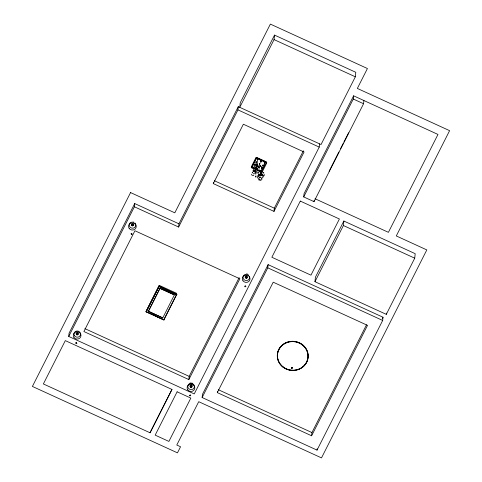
<?xml version="1.0" encoding="UTF-8"?>
<svg xmlns="http://www.w3.org/2000/svg" width="482" height="482" viewBox="0 0 482 482"><rect width="100%" height="100%" fill="white"/><g stroke="black" fill="none" stroke-linecap="round" stroke-linejoin="round"><path stroke-width="0.72" d="M263.244 175.653L262.829 177.641L261.485 178.057M259.943 175.502L260.003 176.02M259.949 175.822L259.949 175.364M254.225 171.375L254.213 170.501M259.937 175.81L260.123 174.086M260.654 165.314L260.467 166.266M254.159 171.345L254.183 171.032M260.527 166.35L260.503 165.531M254.695 164.483L254.61 164.946M258.093 166.115L258.424 166.573M260.672 170.718L260.238 170.809L260.268 170.291M261.304 160.994L260.864 161.337L260.828 160.777M259.424 177.599C259.611 178.756 260.551 176.707 259.563 177.189M261.117 174.713L261.099 173.9M254.255 171.002L254.285 170.532M261.045 174.689L261.087 175.243M255.291 170.809L255.315 170.483M255.364 170.827L255.382 170.501M258.491 174.821L258.533 175.291M258.557 174.948L258.539 174.243M264.058 166.591L264.461 162.609M260.539 166.326L260.545 165.109M261.13 174.526L261.22 172.803M260.027 175.243L260.051 174.243M262.045 175.346L262.118 174.46M256.81 166.374L256.798 167.489M256.864 166.615L256.972 164.946M257.171 163.205L257.551 159.446M259.22 168.001L259.274 167.338M258.479 175.032L258.497 175.659M262.708 169.134L263.106 165.242M256.773 166.868L256.725 167.459M262.124 175.285L262.19 174.195L262.154 175.219M258.587 174.562L258.635 173.978L258.424 176.267M260.033 175.093L260.081 174.611M256.894 166.2L257.045 164.26M255.285 171.869L255.243 171.49M260.587 165.284L260.605 165.802M253.152 171.056L253.207 170.52M253.219 171.086L253.315 170.465M259.298 166.995L259.659 163.669M252.713 172.339C252.14 171.441 252.08 173.538 252.713 172.773M255.249 172.231L255.213 171.845M255.635 167.471L255.587 168.001M255.707 167.495L255.659 168.025M255.086 172.291L255.117 171.978M255.159 172.309L255.297 170.345M257.069 164.037L257.002 165.085M258.448 175.382L258.358 176.237M261.19 173.713L261.25 172.899M256.906 165.284L256.798 167.031M262.226 174.556L262.256 174.225M319.554 143.877L319.229 147.094L194.246 393.914L68.727 336.454L69.053 333.237L134.713 203.567L178.955 223.823L178.629 227.034L134.388 206.784L134.713 203.567M145.919 311.697L163.922 319.94L145.919 311.697L158.861 286.049L176.852 294.406L158.861 286.049M159.012 286.465L146.263 311.733L159.012 286.465L176.49 294.58L159 286.573M146.636 311.444L146.763 310.173L159.313 285.386L176.292 293.158L176.159 294.43M148.372 311.312L159.982 288.302L148.372 311.312L162.777 317.903L174.388 294.894L160.639 288.598M159.187 286.657L159.313 285.386M162.777 317.903L148.384 311.209M174.388 294.894L159.976 288.405M188.836 379.575L239.867 278.795L134.924 230.751L83.892 331.532L188.836 379.575L189.161 376.364L239.174 277.596M213.291 183.6L243.362 124.223L304.064 152.011L273.999 211.393L213.291 183.6L213.424 182.317M202.133 397.523L202.464 394.312L268.125 264.642L383.015 317.234L382.684 320.452L317.023 450.122L202.133 397.523L267.793 267.853L268.125 264.642M178.629 227.034L237.945 109.884L238.277 106.667L321.048 144.528L355.342 76.801L355.8 72.3L274.517 35.096L240.223 102.817L239.765 107.317L274.059 39.596L274.517 35.096M217.298 392.607L273.21 282.193L367.519 325.368L311.613 435.782L217.298 392.607L217.43 391.324M273.999 211.393L274.324 208.176L303.377 150.8M363.898 100.521L363.573 103.738L314.005 201.633L303.714 196.921L304.04 193.71L353.607 95.816L437.975 134.436L388.408 232.33L315.011 198.729M314.005 201.633L314.131 200.349M314.957 281.699L315.415 277.198L343.859 221.027L415.195 253.683L414.737 258.183L386.293 314.354L314.957 281.699L343.401 225.528L343.859 221.027M311.613 435.782L311.938 432.565L366.495 324.832M317.023 450.122L317.156 448.838M303.714 196.921L353.282 99.027L353.607 95.816M386.293 314.354L386.425 313.071M256.737 167.585L256.725 167.001M262.088 175.189L262.124 174.858M258.581 174.357L258.479 175.785M260.937 175.388L261.136 173.803M261.009 175.412L261.286 172.827M257.027 164.85L257.069 163.88M255.285 171.032L255.364 170.369M256.828 166.754L256.948 165.181M261.292 173.146L261.238 173.598M257.081 164.38L257.141 163.91M259.117 169.363L259.111 168.79M255.593 168.176L255.599 167.591M251.556 174.147L251.935 175.207L253.11 175.472M253.213 170.712L253.225 171.17M260.081 174.062L260.045 175.171M76.831 333.918L76.891 333.556M77.704 334.08L77.759 333.719M132.086 224.889L132.146 224.528M190.721 385.931L190.884 386.781L191.607 386.546L191.33 385.733L190.625 386.094M191.535 386.45L191.595 386.094M258.979 167.055C258.533 166.109 258.25 168.176 258.93 167.483M246.79 277.168L246.633 277.68L245.88 277.542L245.838 277.036L246.561 276.801M258.141 172.785L258.701 173.074L258.641 172.442M256.177 168.959L256.846 168.887L256.846 169.266M253.707 175.207L253.761 175.55M255.671 173.291L255.309 173.526L255.02 173.098M255.93 176.737C255.303 175.454 254.918 178.015 255.948 176.641M263.015 172.803L263.853 172.905L263.064 172.785M260.834 177.249L260.214 177.159M253.797 167.555L253.357 167.127L253.628 167.634M255.135 164.91L254.996 164.464L254.629 164.597M257.268 159.307L257.34 159.711M256.008 162.295L256.49 161.982M257.412 159.693L257.822 159.56L257.593 159.217M257.171 168.796L256.695 169.043M258.045 166.176L258.117 166.585M257.249 169.14L257.231 168.79M259.388 163.531L259.527 163.982M258.593 166.495L258.37 166.085M259.467 163.874L259.912 163.5M260.708 170.718L260.635 170.315M255.285 170.55L255.629 171.953L257.207 171.887M258.479 178.635L258.852 180.051L260.394 180.021M68.727 336.454L134.388 206.784M76.945 334.972L77.5 333.875M132.201 225.944L132.761 224.841M76.066 343.612L76.626 342.515M131.321 234.583L131.881 233.487M178.955 223.823L238.277 106.667M176.502 294.472L163.753 319.741L146.269 311.625M163.922 319.94L176.864 294.291M251.363 166.712L255.665 158.168A1.06 1 5.8 0 1 257.081 157.71L266.136 161.856M266.636 163.193L262.341 171.731A1.06 1 5.8 0 1 260.925 172.195L251.875 167.983A1.06 1 5.8 0 1 251.375 166.645M150.035 432.776L171.966 389.444L65.311 340.623L43.374 383.949L150.035 432.776L171.972 389.45M190.776 387.347L191.336 386.245M245.989 278.283L246.549 277.186M189.902 395.987L190.456 394.891M245.115 286.923L245.669 285.826M329.104 171.303L338.852 152.041M340.533 148.721L343.226 143.407M343.895 142.082L348.607 132.785M291.67 368.465L292.225 367.368M382.334 318.578L383.015 317.234M257.37 159.193L257.286 159.656M256.43 162.332L256.454 161.916M259.491 163.422L259.406 163.886M258.545 166.555L258.521 166.085L258.141 166.133M261.497 167.826L261.828 167.67M263.395 165.368L262.919 165.459M260.16 170.471L260.563 170.339M262.003 168.14L262.027 167.724M262.377 174.104L262.051 175.309M132.128 224.666L132.773 224.455M77.716 333.936L77.09 334.279L76.849 333.779M246.609 277.415L246.531 276.813M246.748 277.391C245.302 278.373 246.266 275.427 246.868 277.222M190.709 386.07L191.348 385.859M191.553 386.311L191.161 386.691L190.667 386.293M259.557 177.298L259.931 177.177L259.539 177.515M256.454 158.319L251.99 167.236L261.443 171.58M255.032 165.025L255.062 164.507M253.291 167.242L253.719 167.212M257.159 169.188L256.731 169.11M262.943 165.007L262.859 165.465M260.605 170.833L260.726 170.435M253.689 171.339L255.117 171.61M260.822 160.843L261.298 161.06L260.804 161.229M264.275 162.422L264.648 162.446M264.473 162.946L264.708 162.44M264.552 162.934L264.654 162.38M263.015 164.971L262.913 165.519M261.599 167.712L261.967 167.736M261.949 168.122L261.485 168.043M261.877 168.218L262.063 167.79M257.189 173.598L256.719 173.665M77.566 334.104L76.927 333.99M190.86 385.907L191.559 386.034M191.396 386.48L190.679 386.148M256.484 158.301L266.088 162.645L261.497 171.646L251.905 167.224L256.316 158.343L256.743 158.265M260.244 166.127L261.178 166.26L261.636 166.88M257.436 159.229L257.822 159.403M256.183 161.789L255.948 162.301M253.544 167.718L253.779 167.206M260.539 170.803L260.19 170.688M258.479 178.057C256.141 178.527 257.069 174.484 258.954 175.942M189.998 383.094L192.589 383.25M190.029 383.214L192.541 383.359M254.261 173.616L253.671 173.484L253.936 174.11M264.479 162.88L264.154 162.615L264.588 162.338M256.93 169.23L257.268 168.857M77.24 333.436L77.729 333.664M246.519 273.866L247.802 274.186M262.804 176.093L264.19 175.689L264.16 174.183M262.985 165.501L263.365 165.079M274.059 39.596L355.342 76.801M353.282 99.027L363.573 103.738M237.945 109.884L319.229 147.094M258.081 158.524L260.045 159.422M263.311 160.922L266.058 162.205M252.821 167.326L254.122 167.953M252.785 167.393L254.092 167.989M343.401 225.528L414.737 258.183M214.303 180.696L274.324 208.176M267.793 267.853L382.684 320.452M131.893 225.124L133.068 225.66M245.681 277.463L246.856 278M131.014 233.764L132.189 234.3M244.802 286.103L245.977 286.645M291.363 367.652L292.538 368.188M84.898 328.634L189.161 376.364M218.31 389.703L311.938 432.565M76.638 334.153L77.813 334.689M190.468 386.528L191.643 387.064M75.758 342.798L76.933 343.335M189.595 395.168L190.764 395.704M256.532 171.893L257.316 172.731M77.488 333.502L77.747 333.857M261.551 178.135C263.293 179.792 259.467 181.34 259.545 178.93M255.779 174.773L255.954 175.213M255.231 171.767L255.4 172.399M132.936 224.473L132.845 225.341L131.996 224.949L132.755 224.329L132.803 225.215L132.104 224.745M134.972 223.009A3.302 3.109 5.8 0 1 134.4 227.649A3.302 3.109 5.8 0 1 129.586 226.45A3.302 3.109 5.8 0 1 131.411 222.13M132.689 221.967A3.302 3.109 5.8 0 1 133.936 222.274M280.036 363.88A15.436 14.514 5.8 0 1 285.416 342.901A15.436 14.514 5.8 0 1 307.04 350.504A15.436 14.514 5.8 0 1 296.894 369.808M296.261 369.953A15.436 14.514 5.8 0 1 280.488 364.464M192.517 383.678A3.302 3.109 5.8 0 1 193.613 388.516A3.302 3.109 5.8 0 1 188.384 388.209A3.302 3.109 5.8 0 1 189.992 383.533M249.423 276.403A3.302 3.109 5.8 0 1 247.007 280.458A3.302 3.109 5.8 0 1 243.024 277.62A3.302 3.109 5.8 0 1 246.477 274.306M247.724 274.613A3.302 3.109 5.8 0 1 248.76 275.355M255.659 158.235A1.06 1 5.8 0 1 257.069 157.777L266.124 161.922A1.06 1 5.8 0 1 266.63 163.259M262.347 171.67A1.06 1 5.8 0 1 260.931 172.128M261.401 171.472A120.193 13.924 -65.4 0 1 261.768 167.887M260.208 173.219A51.508 5.965 -65.4 0 1 260.485 170.52M254.61 167.158A72.228 8.369 -65.4 0 1 254.858 164.724M255.743 166.507A150.956 17.491 -65.4 0 1 255.809 165.501L256.038 163.259A150.956 17.491 -65.4 0 1 256.189 162.085M260.822 162.976A44.892 5.2 -65.4 0 1 261.021 161.03M258.159 167.947A34.831 4.037 -65.4 0 1 258.183 167.465M258.219 167.061A34.831 4.037 -65.4 0 1 258.322 166.308M253.351 169.562A72.939 8.453 -65.4 0 1 253.574 167.35M256.942 169.971A16.039 1.856 -65.4 0 1 257.045 168.941M259.153 163.97A0.681 0.645 5.8 0 1 259.473 164.115M75.975 342.997C76.554 344.335 77.012 341.955 75.975 342.997M76.849 334.351C77.433 335.695 77.891 333.309 76.849 334.351M131.231 233.963C131.815 235.306 132.267 232.92 131.231 233.963M132.104 225.323C132.689 226.661 133.146 224.281 132.104 225.323M189.806 395.367C190.39 396.71 190.848 394.324 189.806 395.367M190.685 386.727C191.27 388.07 191.722 385.684 190.685 386.727M245.019 286.308C245.603 287.646 246.061 285.266 245.019 286.308M245.898 277.662C246.477 279.006 246.935 276.62 245.898 277.662M291.574 367.85C292.158 369.188 292.616 366.808 291.574 367.85M76.795 333.725L77.048 334.406L77.771 334.171L77.5 333.363L76.795 333.725M130.562 192.577L32.396 386.437L177.466 452.851L180.557 446.754L176.786 445.025L198.723 401.693L321.5 457.9L426.817 249.917L396.294 235.939L449.604 130.664L357.349 88.429L367.423 68.528L270.366 24.1L174.803 212.827L130.562 192.577M177.117 391.806L155.174 435.132L168.893 441.416L190.836 398.084L177.117 391.806M300.304 201.09L271.86 257.261L310.956 275.156L339.4 218.991L300.304 201.09M129.2 228.456A3.874 3.639 5.8 0 0 135.882 228.022A3.874 3.639 5.8 0 0 132.074 222.786A3.874 3.639 5.8 0 0 129.2 228.456M131.562 225.317A1.217 1.145 5.8 0 0 133.659 225.178A1.217 1.145 5.8 0 0 132.466 223.54A1.217 1.145 5.8 0 0 131.562 225.317M283.277 367.139A15.261 14.352 5.8 0 0 307.805 358.198A15.261 14.352 5.8 0 0 287.049 342.569A15.261 14.352 5.8 0 0 283.277 367.139M283.169 367.272A15.436 14.514 5.8 0 0 307.98 358.222A15.436 14.514 5.8 0 0 286.983 342.419A15.436 14.514 5.8 0 0 283.169 367.272M187.781 389.86A3.874 3.639 5.8 0 0 194.457 389.426A3.874 3.639 5.8 0 0 190.649 384.19A3.874 3.639 5.8 0 0 187.781 389.86M190.143 386.721A1.217 1.145 5.8 0 0 192.24 386.582A1.217 1.145 5.8 0 0 191.041 384.943A1.217 1.145 5.8 0 0 190.143 386.721M242.994 280.801A3.874 3.639 5.8 0 0 249.67 280.367A3.874 3.639 5.8 0 0 245.862 275.132A3.874 3.639 5.8 0 0 242.994 280.801M245.35 277.656A1.217 1.145 5.8 0 0 247.447 277.524A1.217 1.145 5.8 0 0 246.254 275.879A1.217 1.145 5.8 0 0 245.35 277.656M73.945 337.49A3.874 3.639 5.8 0 0 80.627 337.057A3.874 3.639 5.8 0 0 76.819 331.821A3.874 3.639 5.8 0 0 73.945 337.49M76.307 334.345A1.217 1.145 5.8 0 0 78.403 334.213A1.217 1.145 5.8 0 0 77.21 332.568A1.217 1.145 5.8 0 0 76.307 334.345M74.553 335.834A3.302 3.109 5.8 0 0 80.253 335.466A3.302 3.109 5.8 0 0 76.999 330.995A3.302 3.109 5.8 0 0 74.553 335.834"/></g></svg>
